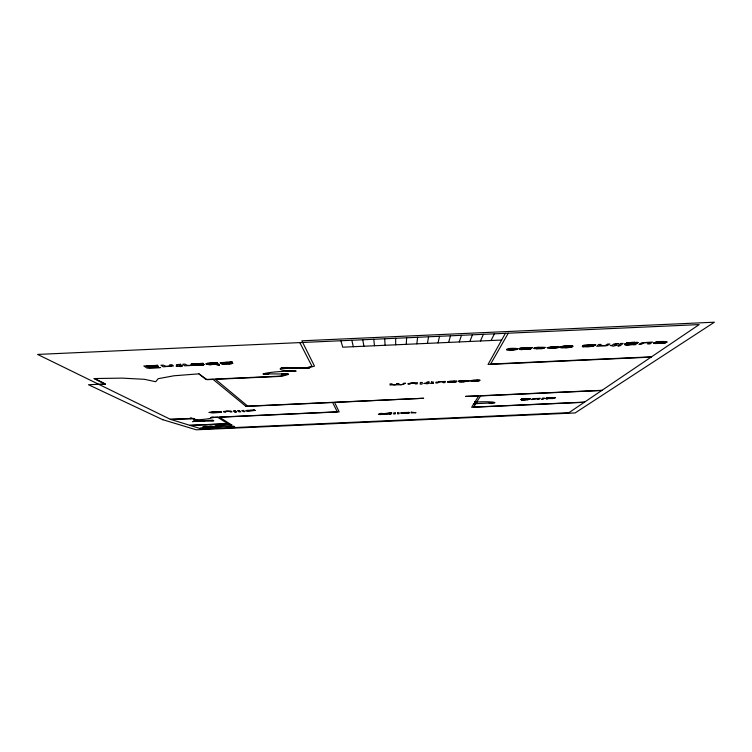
<?xml version="1.0" encoding="UTF-8"?>
<svg xmlns="http://www.w3.org/2000/svg" width="752" height="752" viewBox="0 0 752 752"><rect width="100%" height="100%" fill="white"/><g stroke="black" fill="none" stroke-linecap="round" stroke-linejoin="round"><path stroke-width="1.13" d="M405.319 412.538L409.285 412.5L400.976 413.017L409.323 412.651L400.976 413.017L409.314 412.613L401.267 412.839L408.759 412.416L407.697 412.585M389.809 413.647L391.35 413.553L383.482 413.619L391.82 413.045L391.341 413.628L383.482 413.619L389.809 413.638L383.783 413.948L385.287 413.863M662.521 342.978C642.443 345.309 662.691 339.349 666.77 342.32L662.503 343.279L654.165 343.382L665.764 342.724L662.521 342.978L664.007 343.081M406.268 344.331L406.625 337.789M229.886 362.116L232.02 362.126L229.304 362.605L232.293 362.013L221.088 362.614L223.588 363.047L223.1 363.319L232.584 363.084L222.263 363.301L232.227 362.727L226.982 362.267L220.233 363L232.227 362.727C232.086 365.03 224.096 363.799 221.398 363.705L232.716 363.348L221.962 363.846L223.607 363.573M162.667 419.654L196.234 429.796L575.101 412.951L714.4 322.204L301.853 340.806L314.468 366.102L307.812 368.048L281.709 367.841L305.434 368.151L311.93 366.149L299.813 342.602M416.852 343.852L417.595 337.291M582.678 345.676L593.817 345.826L595.8 344.632L582.659 345.798L593.817 345.826L587.829 346.738L582.255 346.465L590.489 346.277L594.663 345.065L584.266 345.243L582.678 345.676L589.859 345.929L594.663 345.065M427.446 343.373L428.555 336.802M521.709 349.144L519.416 349.285L527.716 349.107L528.891 348.223L519.557 348.514L530.921 348.655L532.51 347.471L519.792 348.364L532.068 347.593L530.085 347.584M438.04 342.893L439.525 336.304M201.376 364.523L203.651 364.391L191.177 364.175L198.519 363.789L203.651 364.391L202.908 363.714L191.177 364.175L203.83 364.645L194.787 365.293L192.484 365.011L203.83 364.645M522.687 399.688L521.061 399.782L526.955 399.613L530.357 398.748L521.164 399.387L529.239 399.359L529.652 398.974L521.333 399.312L530.047 398.814L528.637 398.823M448.643 342.423L450.495 335.806M459.237 341.944L461.474 335.317M195.915 364.598L197.212 364.325M469.84 341.464L472.444 334.819M480.443 340.985L483.423 334.32M463.495 381.8L469.069 380.954L464.069 380.55L458.476 381.414L461.578 381.856L468.581 381.226L459.096 381.743L463.57 381.631M463.993 380.709L468.599 380.615L458.955 381.132L464.069 380.55M547.625 398.579L545.99 398.673L551.865 398.504L555.408 397.629L546.178 398.334L554.177 398.24L554.666 397.864L546.168 398.269L555.089 397.695L553.688 397.705M254.975 410.385L245.979 410.771L254.975 410.385L247.652 411.043L248.263 410.865M491.047 340.506L494.402 333.832M474.606 401.897L476.947 401.925M505.382 333.333L488.039 364.457L651.072 357.134M508.258 333.202L490.633 364.053L651.514 356.833M474.991 401.906L478.648 395.994L465.61 396.398L602.023 390.307M476.025 402.01L474.935 402.057M490.558 403.147L493.509 402.715L490.934 402.931M247.643 410.667L246.835 410.404L249.485 410.301M565.739 347.725C574.133 346.832 575.412 345.469 565.654 345.967C551.648 347.96 568.813 348.298 572.159 346.935L560.644 347.593L565.974 347.48M567.252 346.117L572.704 346.033L561.001 346.672L567.478 345.864M552.532 398.306L554.177 398.24L546.676 398.41M634.077 343.307L635.205 343.081L628.343 343.279L626.98 343.485L627.638 343.796L626.989 344.115L624.63 344.2L637.555 342.987L628.343 343.279L624.498 344.444L635.525 344.557L634.613 343.476L635.487 342.827L637.555 342.987L633.391 344.651L635.525 344.557L637.865 342.63L632.601 342.273L626.407 343.109L637.687 342.404L626.773 342.921L628.738 342.959M216.952 362.699L215.721 363.573L219.33 364.908L215.768 363.874L209.629 364.645L206.029 363.789L216.952 362.699L219.33 364.908L217.065 365.011C214.668 361.59 209.864 363.761 206.349 363.564L212.553 362.887L215.175 363.329L216.952 362.699L214.179 363.178M195.2 419.456L193.781 418.685M194.683 364.87L193.076 365.143L203.801 364.541L201.414 364.551M391.369 413.243L383.793 413.703L391.585 413.102L390.213 413.121M661.403 341.878L666.78 341.803L655.001 342.442L661.769 341.624M288.477 374.242L287.311 374.158M475.79 403.617L473.713 403.946L471.654 407.311L584.295 402.292M200.775 363.423L200.258 363.912L203.172 363.319L191.44 364.043L195.971 364.363M305.942 367.982L307.389 367.559M523.364 348.853L530.921 348.655L521.014 349.605L530.921 348.655L528.571 348.787M523.881 348.59L519.594 348.627L525.084 348.561M407.697 412.792L401.258 413.168L409.323 412.651M586.297 346.023L586.898 345.751M587.481 345.995L588.092 345.732M267.562 373.941L268.408 373.829M523.871 399.528L529.239 399.359L522.198 399.932L529.239 399.359L527.566 399.444M193.931 418.695L170.272 419.268L201.705 429.007L235.639 427.503L232.763 426.346M524.238 399.387L521.183 399.444L525.084 399.359M548.819 398.41L554.666 397.864M633.673 342.489L634.491 342.207M202.758 428.264L202.401 428.302M264.441 374.035L267.778 374.073M282.912 368.01L286.145 368.113M284.322 367.549L287.931 367.531L284.162 367.653M265.625 373.706L269.282 373.584L263.153 373.885L268.22 373.885M286.136 367.916L287.01 367.709M300.95 367.972L301.627 367.916M282.649 373.923L282 373.979L286.907 373.979L280.148 376.132L206.001 379.459L198.895 373.847L173.919 375.784L158.164 378.698L155.711 381.715L144.44 379.309L122.031 378.115L93.897 378.557L105.28 384.244L99.179 384.516M281.85 374.064L288.392 374.27M286.014 374.223L285.205 374.534M288.608 374.336L281.812 376.329L215.486 379.309L247.709 406.118M234.004 427.568L232.152 426.375M481.252 403.382L473.929 403.786M309.918 367.681L309.749 367.719M627.45 344.557L624.743 344.642L627.45 344.557L625.373 344.801M489.138 403.1L494.722 402.771M584.567 346.324L582.49 346.616L590.715 346.55L593.817 345.826L591.495 345.911M475.772 403.758L473.544 407.076L584.539 402.132M229.482 424.936L231.936 424.927L230.084 425.087L217.704 417.304L211.077 417.539M632.742 344.322L635.525 344.557M285.365 374.393L285.92 374.242M215.185 364.109L216.209 364.231L209.629 364.645L216.209 364.231L219.33 364.908M405.319 412.434L402.151 412.679L402.64 413.017M232.095 426.375L227.001 426.534M253.029 410.31L254.007 410.131L250.096 410.141M548.067 398.259L546.347 398.193L549.214 398.278M210.015 364.344L206.537 364.25L210.015 364.344L208.313 364.57M231.691 425.021L219.499 417.228L339.161 411.899L334.593 402.423L423.649 398.269L245.754 406.212L213.117 379.412L207.007 379.685L198.895 373.847M193.828 365.237L195.332 364.993M222.686 363.94L224.218 363.695M192.55 364.56L194.138 364.316M221.53 363.263L223.147 363.009L220.515 362.737L222.874 362.755M306.196 367.972L308.828 367.935M190.181 418.563L192.164 418.45M211.368 417.416L213.324 417.341L212.75 417.529M211.585 417.426L212.167 417.379M520.224 349.548L522.076 349.285M194.9 419.588L195.539 419.56M582.96 346.719L584.868 346.465M520.318 348.796L522.255 348.533M569.96 346.155L571.905 345.901M583.317 345.967L585.319 345.704M202.908 363.714L197.127 364.57M231.954 362.408C228.223 362.05 230.507 364.147 232.706 363.244L230.253 363.178M192.465 418.432L193.208 418.723M664.025 341.925L666.065 341.662M476.824 401.944L477.266 401.737L474.672 401.85M466.325 380.719L467.847 380.54M531.514 347.913L524.558 348.825M384.469 414.042L385.607 413.92M521.634 399.904L522.95 399.754M384.15 413.732L385.344 413.6M546.525 398.795L547.86 398.645M288.185 374.458L287.715 374.477M521.7 399.528L523.082 399.378M212.29 417.576L213.06 417.539M524.708 399.5L529.652 398.974M308.715 367.907L309.57 367.747M284.82 374.515L287.884 374.43M192.662 418.488L193.687 418.441M196.159 419.795L195.135 419.842M192.352 418.45L170.563 419.409L37.6 354.427L699.191 324.591L568.944 412.669L236.814 427.446M385.118 413.553L383.567 413.553M213.371 428.048L215.645 427.756L203.98 427.897C196.357 427.559 202.081 429.467 205.127 428.508L216.83 427.728L212.496 427.521M213.549 428.114L216.388 427.615M219.631 426.873L227.273 426.563M211.03 417.445L337.281 411.823L332.638 402.508L245.96 406.381M193.02 418.714L194.148 418.657M200.953 364.165L203.228 364.024M229.943 362.859L232.227 362.727M528.853 348.392L531.222 348.251M591.871 345.563L594.249 345.422M190.397 418.338L191.553 418.3M228.749 426.534L233.928 426.412M527.763 399.246L529.446 399.152M552.739 398.128L554.431 398.043M389.809 413.515L391.35 413.384M219.349 426.356L222.46 425.999L214.828 426.196L222.207 425.764L216.322 426.017L218.559 426.29M193.414 418.695L196.244 419.842M501.65 340.036L342.752 347.189L340.872 340.75M206.104 364.034L208.464 363.93M601.732 390.504L480.603 395.909L476.74 401.972A19.138 1.664 -2.9 0 1 494.731 402.865M195.05 419.795L193.508 419.635L194.242 419.823M195.952 419.682L196.874 419.71M381.02 414.183L382.561 414.211L381.029 414.286M189.786 425.312L229.435 423.555M190.181 425.435L229.642 423.677M218.353 426.92L216.087 426.967M218.7 427.023L214.875 427.061L219.951 426.91M212.581 427.615L206.838 427.944L208.859 428.245M189.871 418.394L190.284 418.338M213.107 417.539L213.606 417.52L212.186 417.586M519.557 348.514L522.029 348.411M191.196 364.306L193.659 364.203M220.233 363L222.695 362.896M521.164 399.387L522.922 399.312M546.168 398.269L547.926 398.193M195.783 419.56L196.3 419.738M194.533 419.466L195.059 419.597M489.458 403.034L480.989 403.439M217.873 411.626L208.924 412.425L212.957 412.97L221.558 412.303L210.748 412.378L219.33 411.617L221.408 412.058L215.523 412.171L219.471 412.002L218.39 411.776M625.448 343.833L627.638 343.796M233.571 426.299L234.342 426.431M389.621 413.741L391.096 413.732M552.165 398.457L553.66 398.457M527.246 399.566L528.75 399.566M593.375 344.736L595.321 344.754L582.95 345.525L585.15 345.572M201.339 364.739L203.67 364.758M230.234 363.442L232.537 363.46M267.834 373.885L282.385 373.979M306.985 367.7L309.279 367.728M528.12 349.022L530.235 349.06M590.922 346.202L592.999 346.24M214.235 427.484L215.692 427.512M189.814 418.366L191.741 418.309M207.063 363.357L209.037 363.413M229.877 425.068L230.027 425.068A17.305 1.354 -2 0 0 214.922 427.136M460.139 380.879L461.549 380.935M465.986 381.414L467.377 381.471M627.45 342.752L629.161 342.827M389.386 413.779L390.373 413.835M562.599 346.315L564.207 346.418M568.982 347.18L570.552 347.283M656.75 342.085L658.263 342.188M526.955 399.613L527.895 399.688M551.865 398.504L552.776 398.579M201.047 364.805L202.758 364.955M229.924 363.507L231.607 363.658M214.508 364.231L215.617 364.344M527.716 349.107L529.023 349.266M590.489 346.277L591.721 346.456M200.041 364.927L200.699 365.143M228.909 363.63L229.529 363.846M162.846 419.748L88.492 384.733L105.459 383.971L94.602 378.529M204.112 427.897L205.258 428.499M190.651 418.356L191.14 418.469M351.823 340.261L353.337 346.71M362.784 339.763L363.921 346.24M373.744 339.274L374.505 345.76M384.704 338.776L385.09 345.281M395.665 338.278L395.674 344.801M263.153 373.885A25.042 2.858 -2.1 0 1 296.128 371.112A25.85 3.046 -2.2 0 1 282.15 367.662M211.227 417.595A18.885 1.589 -1.9 0 1 195.238 419.898M396.783 383.586C396.924 385.278 391.999 385.428 391.952 383.802L390.025 383.887L390.072 385.062C394.612 383.999 402.076 386.058 405.431 383.2L403.514 383.285C403.645 385.127 398.607 385.024 398.701 383.501L396.783 383.586M397.573 412.792L397.564 413.835L399.086 413.76L399.115 412.726L397.573 412.792M570.608 346.334L570.035 346.935L573.071 346.24L570.608 346.334M205.371 420.622C229.614 420.998 191.694 420.866 213.117 420.33L205.371 420.622M180.818 364.325L178.694 364.795L180.019 365.829L182.567 365.933L180.292 366.036L181.016 366.581L176.053 366.008L177.735 365.933L176.372 364.682L180.818 364.325M408.195 383.52L408.139 384.253L410.047 384.169C410.075 382.364 415.499 382.298 415.358 383.934L417.266 383.84L417.445 382.655L408.195 383.52M411.231 412.181L411.128 412.942L416.035 412.698L411.231 412.181M547.183 347.668L548.264 348.279L554.656 348.195L558.539 347.518L551.836 348.101L549.562 347.565L552.889 346.775L559.328 346.86L552.419 346.569L547.183 347.668M420.415 382.524L420.152 384.159L422.051 384.075L422.342 382.439L420.415 382.524M424.062 383.388L427.258 383.802L429.298 383.153L427.38 383.238C432.212 380.813 426.337 381.612 425.472 383.323L424.062 383.388M431.093 383.445L433.002 383.36L431.093 383.445M431.432 382.035L431.15 383.219L433.058 383.135L433.359 381.95L431.432 382.035M436.113 382.27L435.916 383.012L437.824 382.928C438.078 381.151 443.586 381.02 443.144 382.683L445.052 382.599L445.447 381.405L436.113 382.27M380.982 413.703L381.067 414.54L379.534 414.54C378.942 412.528 384.902 413.76 380.982 413.703M626.989 344.115L624.498 344.444L626.989 344.115M635.543 342.686L637.865 342.63L635.543 342.686M538.178 398.701L537.614 399.293L539.25 399.218L540.246 398.306L532.877 398.72L531.41 399.566L538.178 398.701M656.383 342.762L653.808 343.166L657.098 342.442L653.996 342.874L656.383 342.762M171.118 365.942L166.098 366.346L163.231 365.115L160.928 365.218L163.193 366.807L173.515 365.97L171.954 364.72L169.651 364.823L171.118 365.942M599.917 345.384L605.2 345.591L607.513 344.096L609.844 343.993L607.108 345.666L596.712 346.296L598.677 344.501L601.008 344.397L599.917 345.384M664.571 342.113L663.687 342.724L667.033 342.01L664.571 342.113M473.798 403.805L473.328 404.031L473.816 403.805M649.173 342.837L647.669 344.002L649.972 343.899L652.473 342.075L641.964 342.715L638.946 344.397L641.249 344.294L644.342 342.724L649.173 342.837M198.763 421.167L194.157 420.913L192.709 421.74L195.238 421.026L205.155 421.186L201.038 420.612L198.763 421.167M542.794 398.193L541.402 399.444L543.038 399.368L544.448 398.118L542.794 398.193M208.548 426.544L204.215 426.328L202.767 427.08L205.221 426.422L214.602 426.553L210.748 426.036L208.548 426.544M610.286 345.469L613.275 346.146L616.32 345.412L614.299 345.281L615.709 344.115L618.811 343.598L613.914 343.974L611.987 345.384L610.286 345.469M618.2 345.647L617.777 345.995L620.503 345.544L618.2 345.647M620.785 343.504L618.595 345.318L620.908 345.215L623.117 343.401L620.785 343.504M628.108 344.613L626.378 344.886L628.108 344.613M509.029 349.097C509.17 351.165 515.383 349.078 517.62 349.351C500.794 352.415 504.714 346.813 518.269 348.712L509.029 349.097M447.844 382.082L454.105 382.185L456.37 381.79L449.611 382.148L457.019 381.236L450.617 381.17L447.572 381.668L455.045 381.302L447.844 382.082M460.779 381.114L458.476 381.414L460.779 381.114M208.031 427.973L209.94 427.991L208.031 427.973M467.105 381.038L469.069 380.954L467.105 381.038M470.884 381.048L477.088 381.151L479.4 380.766L472.585 381.085L480.124 380.202L473.779 380.136L470.686 380.634L478.159 380.268L470.884 381.048M534.07 348.543L541.337 348.768L544.269 348.214L536.082 348.665L545.444 347.396L537.971 347.227L534.042 347.922L543.076 347.471L534.07 348.543M563.154 346.672L560.165 347.377L563.154 346.672M223.419 411.485L224.134 412.19L225.779 412.115C223.72 410.855 229.567 410.874 230.356 411.917L232.001 411.842L230.855 411.015L223.419 411.485M629.856 344.604L627.723 344.914L633.673 344.435L629.856 344.604M254.919 410.348L253.321 410.536L254.956 410.366M192.014 365.453L184.776 365.829L182.717 364.241L185.02 364.137L187.314 365.34L192.014 365.453M157.807 365.359L143.82 365.989L147.157 368.16L160.543 367.559L149.225 367.794L148.219 367.136L158.512 366.675L147.824 366.882L146.696 366.139L157.807 365.359M235.122 410.827L233.468 410.902L234.596 411.729L236.241 411.654L235.122 410.827M239.258 410.639L237.604 410.714L239.117 411.852L240.762 411.776L239.258 410.639M243.451 410.451L241.787 410.526L243.272 411.673L244.908 411.598L243.451 410.451M236.448 411.805L234.803 411.88L236.448 411.805M395.223 412.895L393.681 412.97L393.71 414.004L395.232 413.938L395.223 412.895M379.487 414.258L378.359 414.305L379.506 414.352M205.86 427.954L205.381 427.973L205.851 427.954"/></g></svg>
